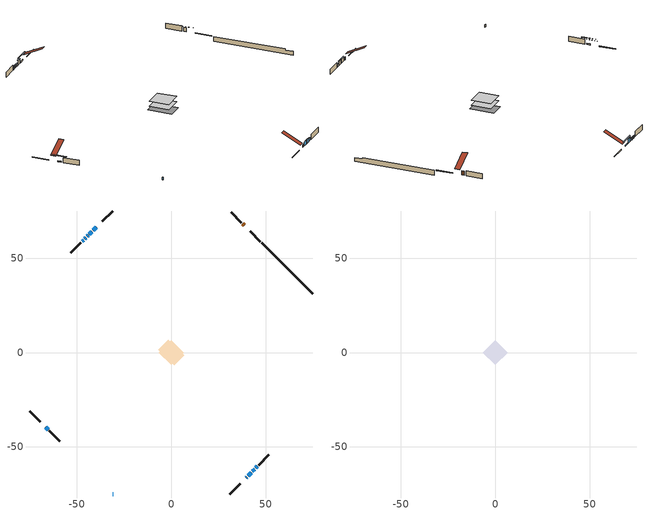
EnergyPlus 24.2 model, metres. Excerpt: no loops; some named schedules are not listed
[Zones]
conditioned space
 floor adiabatic (AdiabaticFloorConstruction): -6.59,0 0,6.59 6.59,0 0,-6.59 z0.61
 floor foundation (Slab1 construction): -6.76,1.48 -1.48,6.76 6.76,-1.48 1.48,-6.76 z-1.77
 wall outside (RimJoist1 construction): 31.05,-74.95 36.59,-69.41 / -74.95,-31.05 -69.41,-36.59 / -31.05,74.95 -36.59,69.41 / 47.27,58.73 41.73,64.27 z0.61:0.91
 wall outside (AdiabaticWallConstruction 1): 38.67,67.33 37.82,68.18 z0.61:2.64
 wall outside (AdiabaticWallConstruction): 39.64,-66.36 40.02,-65.98 / -31.05,-74.95 -30.65,-74.95 z0.61:1.83; -39.64,66.36 -41.37,64.63 / -66.36,-39.64 -65.2,-40.79 z0.61:1.12; -42.02,63.97 -43.32,62.68 z0.61:2.64; -43.97,62.02 -44.55,61.44 / -46.44,59.56 -47.16,58.84 z0.61:1.53; -45.21,60.79 -45.78,60.21 / 44.83,-61.17 45.65,-60.34 z0.61:1.63; 40.68,-65.32 42.31,-63.69 / 42.97,-63.03 44.17,-61.83 z0.61:2.36
 wall outside (Wall1 construction): 46.31,-59.69 51.77,-54.23 / -64.55,-41.45 -59.09,-46.91 / -47.81,58.18 -53.27,52.72 / 37.16,68.83 31.7,74.29 z0.61:3.05
 wall foundation (FoundationWall1 construction): 47.92,58.07,-1.77 47.92,58.07,0.61 72.25,33.75,0.61 72.25,33.75,0.07 74.95,31.05,0.07 74.95,31.05,-1.77
 window (WindowConstruction 7): 39.64,-66.36 40.02,-65.98 z0.61:1.83
 window (WindowConstruction 9): -39.64,66.36 -41.37,64.63 z0.61:1.12
 window (WindowConstruction 10): -66.36,-39.64 -65.2,-40.79 z0.61:1.12
 window (WindowConstruction 8): -31.05,-74.95 -30.66,-74.95 z0.61:1.83
 window (WindowConstruction): -42.03,63.97 -43.32,62.68 z0.61:2.64
 window (WindowConstruction 1): -43.98,62.02 -44.55,61.45 z0.61:1.52
 window (WindowConstruction 2): -45.21,60.79 -45.78,60.21 z0.61:1.62
 window (WindowConstruction 3): -46.44,59.56 -47.16,58.84 z0.61:1.52
 window (WindowConstruction 4): 40.68,-65.32 42.31,-63.69 z0.61:2.36
 window (WindowConstruction 5): 42.97,-63.03 44.17,-61.83 z0.61:2.36
 window (WindowConstruction 6): 44.83,-61.17 45.65,-60.35 z0.61:1.62
 door (Door): 38.67,67.33 37.82,68.18 z0.61:2.64
 ceiling adiabatic (AdiabaticFloorConstruction): 0,-6.59 6.59,0 0,6.59 -6.59,0 z0.61
attic - vented
 floor to conditioned space (Floor1 construction Reversed): -6.59,0 0,6.59 6.59,0 0,-6.59 z3.05
 roof outside (Roof1 construction): 38.98,-67.01,3.05 32.75,-60.78,7.46 31.01,-62.52,7.46 37.24,-68.75,3.05; -67.01,-38.98,3.05 -60.78,-32.75,7.46 -62.52,-31.01,7.46 -68.75,-37.24,3.05; -38.98,67.01,3.05 -32.75,60.78,7.46 -31.01,62.52,7.46 -37.24,68.75,3.05; 39.33,66.67,3.05 33.09,60.44,7.46 34.84,58.69,7.46 41.07,64.93,3.05
shading: -43.23,62.76 -37.78,68.22 -38.07,68.51 -43.53,63.05 z3.76; -63.34,-42.66 -68.22,-37.78 -68.51,-38.07 -63.63,-42.95 z3.76; -43.46,62.54 -41.88,64.11 -42.17,64.4 -43.75,62.83 z2.84; -44.69,61.3 -43.83,62.16 -44.12,62.45 -44.98,61.59 z1.73; -45.93,60.07 -45.07,60.93 -45.36,61.22 -46.22,60.36 z1.83; -47.3,58.7 -46.3,59.7 -46.59,59.99 -47.59,58.99 z1.73; 42.45,-63.54 40.53,-65.46 40.82,-65.75 42.74,-63.84 z2.56; 44.31,-61.69 42.82,-63.17 43.12,-63.46 44.6,-61.98 z2.56; 45.79,-60.2 44.68,-61.31 44.98,-61.6 46.08,-60.49 z1.83
[Building]
Building 1: Terrain=Suburbs
[Site:Location]
Quebec Intl AP_QC: Latitude {deg}=46.8; Longitude {deg}=-71.38; Time Zone {hr}=-5; Elevation {m}=74; Keep Site Location Information=Yes
[Site:GroundTemperature:Shallow]
0.0108218, -2.24938, -2.43038, -1.3578, 2.94801, 7.23376, 10.9493, 13.303, 13.5029, 11.5886, 7.96783, 3.81355
[Site:WaterMainsTemperature]
Calculation Method=Schedule; Temperature Schedule=mains temperature schedule
[Material] Roughness=Rough; Thermal Absorptance=0.9
Name | Thickness {m} | Conductivity {W/m-K} | Density {kg/m3} | Specific Heat {J/kg-K} | Solar Absorptance | Visible Absorptance
asphalt or fiberglass shingles | 0.00635 | 0.162714 | 1121.4 | 1465.45 | 0.4 | 0.4
ceiling loosefill ins | 0.0846667 | 0.0480833 | 16.02 | 1046.75 | 0.7 | 0.7
ceiling stud and cavity | 0.1397 | 0.0844912 | 65.682 | 1177.47 | 0.7 | 0.7
concrete 4.0 in. | 0.1016 | 1.803125 | 2242.8 | 837.4 | 0.7 | 0.7
concrete 8.0 in. | 0.2032 | 1.803125 | 2242.8 | 837.4 | 0.7 | 0.7
door material | 0.04445 | 0.0451087 | 512.64 | 1214.23 | 0.7 | 0.7
exterior vertical ins | 0.0392557 | 0.029427 | 32.04 | 1214.23 | 0.7 | 0.7
floor covering | 0.0127 | 0.0433444 | 54.468 | 1339.84 | 0.6 | 0.6
floor rigid ins; wall rigid ins | 0.512978 | 0.029427 | 32.04 | 1214.23 | 0.7 | 0.7
floor stud and cavity | 0.1397 | 1.75129 | 37.0049 | 1207.88 | 0.7 | 0.7
furniture material conditioned space 1 | 0.1524 | 0.115458 | 640.8 | 1214.23 | 0.6 | 0.6
gypsum board | 0.0127 | 0.160291 | 801 | 837.4 | 0.6 | 0.6
gypsum board 1 | 0.0127 | 0.160291 | 801 | 837.4 | 0.7 | 0.7
osb sheathing 0.5 in. | 0.0127 | 0.115458 | 512.64 | 1214.23 | 0.7 | 0.7
osb sheathing 0.75 in. | 0.01905 | 0.115458 | 512.64 | 1214.23 | 0.7 | 0.7
osb sheathing 2.0 in. | 0.0508 | 0.115458 | 512.64 | 1214.23 | 0.7 | 0.7
rim joist stud and cavity | 0.0508 | 0.0373908 | 125.044 | 1163.47 | 0.6 | 0.6
wall stud and cavity | 0.1397 | 0.0746362 | 139.0536 | 1170.24 | 0.7 | 0.7
wall stud and cavity 1 | 0.0889 | 0.380278 | 52.3479 | 1209.89 | 0.7 | 0.7
wall stud and cavity 2 | 0.0889 | 0.391764 | 83.0341 | 1211.67 | 0.7 | 0.7
wood siding | 0.0254 | 0.102417 | 544.68 | 1172.36 | 0.4 | 0.4
wood siding 1; wood siding 2; wood siding 3 | 0.0254 | 0.102417 | 544.68 | 1172.36 | 0.7 | 0.7
[WindowMaterial:SimpleGlazingSystem]
Name | U-Factor {W/m2-K} | Solar Heat Gain Coefficient
WindowMaterial | 2.82821 | 0.59
WindowMaterial 1 | 2.77484 | 0.54
WindowMaterial 2 | 2.77711 | 0.55
WindowMaterial 3 | 2.779381 | 0.56
WindowMaterial 4 | 2.79528 | 0.66
WindowMaterial 5 | 2.79301 | 0.65
WindowMaterial 6 | 2.78222 | 0.58
WindowMaterial 7 | 2.98152 | 0.61
WindowMaterial 8 | 2.992306 | 0.59
WindowMaterial 9 | 2.75383 | 0.42
[Construction]
AdiabaticFloorConstruction: floor stud and cavity, floor rigid ins, osb sheathing 0.75 in., floor covering
AdiabaticWallConstruction: wood siding 2, wall rigid ins, wall stud and cavity 1, gypsum board
AdiabaticWallConstruction 1: wood siding 3, wall rigid ins, wall stud and cavity 1, gypsum board
Door: door material
Floor1 construction Reversed: gypsum board, ceiling stud and cavity, ceiling loosefill ins
FoundationWall1 construction: concrete 8.0 in., gypsum board 1
furniture construction conditioned space 1: furniture material conditioned space 1
PartitionWallConstruction: gypsum board, wall stud and cavity 2, gypsum board
RimJoist1 construction: wood siding 1, osb sheathing 2.0 in., rim joist stud and cavity
Roof1 construction: asphalt or fiberglass shingles
Slab1 construction: concrete 4.0 in.
Wall1 construction: wood siding, osb sheathing 0.5 in., wall stud and cavity, gypsum board
WindowConstruction: WindowMaterial
WindowConstruction 1: WindowMaterial 1
WindowConstruction 10; WindowConstruction 9: WindowMaterial 9
WindowConstruction 2: WindowMaterial 2
WindowConstruction 3: WindowMaterial 3
WindowConstruction 4: WindowMaterial 4
WindowConstruction 5: WindowMaterial 5
WindowConstruction 6: WindowMaterial 6
WindowConstruction 7: WindowMaterial 7
WindowConstruction 8: WindowMaterial 8
[Zone] Multiplier=1; Part of Total Floor Area=Yes
Name | Volume {m3}
attic - vented | 60.3384
conditioned space | 436.4
[Space]
Name | Zone | Volume {m3}
attic - vented 1 | attic - vented | 60.3384
conditioned space 1 | conditioned space | 436.4
[ZoneInfiltration:EffectiveLeakageArea]
infil attic - vented 1: Zone or Space=attic - vented 1; Schedule=Always On Discrete; Effective Air Leakage Area {cm2}=3207.14; Stack Coefficient=0.000306461; Wind Coefficient=1.18279e-05
[ZoneMixing]
whole house fan mix: Zone or Space=attic - vented; Schedule=Always On Continuous; Design Flow Rate Calculation Method=Flow/Zone; Design Flow Rate {m3/s}=0; Source Zone or Space=conditioned space
[SurfaceProperty:ExposedFoundationPerimeter]
Slab1: Exposed Perimeter Calculation Method=TotalExposedPerimeter; Total Exposed Perimeter {m}=38.223
[InternalMass] Zone or ZoneList=conditioned space; Space or SpaceList=conditioned space 1
Name | Construction | Surface Area {m2}
furniture mass conditioned space 1 | furniture construction conditioned space 1 | 69.5399
partition wall mass | PartitionWallConstruction | 173.85
[Lights]
interior lighting: Zone or ZoneList or Space or SpaceList=conditioned space 1; Schedule=interior lighting schedule; Design Level Calculation Method=LightingLevel; Lighting Level {W}=343.2; Return Air Fraction=0; Fraction Radiant=0.6; Fraction Visible=0.2; Fraction Replaceable=1
[People]
occupants: Zone or ZoneList or Space or SpaceList=conditioned space 1; Number of People Schedule=occupants schedule; Number of People Calculation Method=People; Number of People=3; Fraction Radiant=0.314171; Sensible Heat Fraction=0.56303; Activity Level Schedule=occupants activity schedule; Carbon Dioxide Generation Rate {m3/s-W}=0; Enable ASHRAE 55 Comfort Warnings=No; Mean Radiant Temperature Calculation Type=EnclosureAveraged
[ElectricEquipment] Zone or ZoneList or Space or SpaceList=conditioned space 1; Design Level Calculation Method=EquipmentLevel
Name | Schedule | Design Level {W} | Fraction Latent | Fraction Radiant | Fraction Lost
clothes dryer | clothes dryer schedule | 140.772 | 0.015 | 0.081 | 0.85
clothes washer | clothes washer schedule | 32.1985 | 0.03 | 0.162 | 0.7
cooking range | cooking range schedule | 215.147 | 0.08 | 0.432 | 0.2
dishwasher | dishwasher schedule | 66.8632 | 0.3 | 0.18 | 0.4
fridge | fridge schedule | 72.9452 | 0 | 0.6 | 0
mech vent bath fan 0 | mech vent bath fan 0 schedule | 50.2 | 0 | 0 | 1
mech vent house fan | mech vent house fan schedule | 14.1667 | 0 | 0 | 1
mech vent house fan cfis | mech vent house fan cfis schedule | 0 | 0 | 0 | 0
mech vent range fan 0 | mech vent range fan 0 schedule | 57 | 0 | 0 | 1
misc plug loads | misc plug loads schedule | 494.7 | 0.045 | 0.513 | 0.1
whole house fan | Always On Discrete | 0 | 0 | 0 | 1
[OtherEquipment] Zone or ZoneList or Space or SpaceList=conditioned space 1; Design Level Calculation Method=EquipmentLevel
Name | Fuel Type | Schedule | Design Level {W} | Fraction Latent | Fraction Radiant | Fraction Lost
clothes dryer 1 | Electricity | clothes dryer schedule | 0 | 0.015 | 0.081 | 0.85
cooking range 1 | Electricity | cooking range schedule | 0 | 0.08 | 0.432 | 0.2
general water use latent | None | general water use schedule | 62.594 | 1 | 0 | 0
general water use sensible | None | general water use schedule | -61.6891 | 0 | 0.6 | 0
mech vent house fan latent load | None | Always On Discrete | 0 | 1 | 0 | 0
mech vent house fan sensible load | None | Always On Discrete | 0 | 0 | 0 | 0
water heater energy adjustment1 | Electricity | Always On Discrete | 0.01 | 0 | 0 | 1
[ZoneInfiltration:DesignFlowRate] Zone or ZoneList or Space or SpaceList=conditioned space 1; Schedule=Always On Discrete; Design Flow Rate Calculation Method=Flow/Zone; Design Flow Rate {m3/s}=0
infil flow; natural vent flow; whole house fan flow
[AvailabilityManager:Scheduled]
furnace airloop Availability Manager: Schedule=Always On Discrete
[Foundation:Kiva]
Foundation Kiva 1: Initial Indoor Air Temperature {C}=18; Wall Height Above Grade {m}=0.609996; Wall Depth Below Slab {m}=0.2032; Custom Block Material Name 1=exterior vertical ins; Custom Block Depth 1 {m}=2.38; Custom Block X Position 1 {m}=0.2159; Custom Block Z Position 1 {m}=0
[Foundation:Kiva:Settings]
Soil Conductivity {W/m-K}=0.849921; Soil Density {kg/m3}=1842.3; Soil Specific Heat {J/kg-K}=418.7; Ground Solar Absorptivity=0.9; Ground Thermal Absorptivity=0.9; Ground Surface Roughness {m}=0.03; Far-Field Width {m}=40; Deep-Ground Boundary Condition=ZeroFlux; Deep-Ground Depth {m}=40; Minimum Cell Dimension {m}=0.2; Maximum Cell Growth Coefficient=3; Simulation Timestep=Timestep
[Exterior:Lights]
exterior lighting: Schedule=exterior lighting schedule; Design Level {W}=75.6
[EnergyManagementSystem:GlobalVariable]
furnace_airloop_Fan_RTF
infil_program_Qfan
infil_program_Qinf
natural_vent_program_Qnv
natural_vent_program_Qwhf
[EnergyManagementSystem:Sensor]
Name | Output:Variable or Output:Meter Index Key | Output:Variable or Output:Meter
airflow_gain | infil flow | Infiltration Sensible Heat Gain Energy
airflow_gain_1 | natural vent flow | Infiltration Sensible Heat Gain Energy
airflow_gain_2 | whole house fan flow | Infiltration Sensible Heat Gain Energy
airflow_loss | infil flow | Infiltration Sensible Heat Loss Energy
airflow_loss_1 | natural vent flow | Infiltration Sensible Heat Loss Energy
airflow_loss_2 | whole house fan flow | Infiltration Sensible Heat Loss Energy
clg_load_cond |  | Cooling:EnergyTransfer:Zone:CONDITIONED SPACE
clg_sp_s; clg_sp_s_1 | cooling setpoint | Schedule Value
clothes_dryer_exhaust_0_sch_s | clothes dryer exhaust 0 schedule | Schedule Value
cool_season | cooling season schedule | Schedule Value
htg_load_cond |  | Heating:EnergyTransfer:Zone:CONDITIONED SPACE
htg_sp_s; htg_sp_s_1 | heating setpoint | Schedule Value
ig_ee_conv | clothes dryer | Electric Equipment Convective Heating Energy
ig_ee_conv_2 | cooking range | Electric Equipment Convective Heating Energy
ig_ee_conv_4 | fridge | Electric Equipment Convective Heating Energy
ig_ee_conv_5 | misc plug loads | Electric Equipment Convective Heating Energy
ig_ee_conv_6 | whole house fan | Electric Equipment Convective Heating Energy
ig_ee_rad | clothes dryer | Electric Equipment Radiant Heating Energy
ig_ee_rad_2 | cooking range | Electric Equipment Radiant Heating Energy
ig_ee_rad_4 | fridge | Electric Equipment Radiant Heating Energy
ig_ee_rad_5 | misc plug loads | Electric Equipment Radiant Heating Energy
ig_ee_rad_6 | whole house fan | Electric Equipment Radiant Heating Energy
ig_lgt_conv | interior lighting | Lights Convective Heating Energy
ig_lgt_rad | interior lighting | Lights Radiant Heating Energy
ig_lgt_vis | interior lighting | Lights Visible Radiation Heating Energy
ig_oe_conv | clothes dryer 1 | Other Equipment Convective Heating Energy
ig_oe_conv_1 | cooking range 1 | Other Equipment Convective Heating Energy
ig_oe_conv_2 | general water use latent | Other Equipment Convective Heating Energy
ig_oe_conv_3 | general water use sensible | Other Equipment Convective Heating Energy
ig_oe_conv_4 | water heater energy adjustment1 | Other Equipment Convective Heating Energy
ig_oe_rad | clothes dryer 1 | Other Equipment Radiant Heating Energy
ig_oe_rad_1 | cooking range 1 | Other Equipment Radiant Heating Energy
ig_oe_rad_2 | general water use latent | Other Equipment Radiant Heating Energy
ig_oe_rad_3 | general water use sensible | Other Equipment Radiant Heating Energy
ig_oe_rad_4 | water heater energy adjustment1 | Other Equipment Radiant Heating Energy
ig_ppl_conv | occupants | People Convective Heating Energy
ig_ppl_rad | occupants | People Radiant Heating Energy
im_conv | furniture mass conditioned space 1 | Surface Inside Face Convection Heat Gain Energy
im_conv_1 | partition wall mass | Surface Inside Face Convection Heat Gain Energy
im_ig | furniture mass conditioned space 1 | Surface Inside Face Internal Gains Radiation Heat Gain Energy
im_ig_1 | partition wall mass | Surface Inside Face Internal Gains Radiation Heat Gain Energy
im_lgt | furniture mass conditioned space 1 | Surface Inside Face Lights Radiation Heat Gain Energy
im_lgt_1 | partition wall mass | Surface Inside Face Lights Radiation Heat Gain Energy
im_sol | furniture mass conditioned space 1 | Surface Inside Face Solar Radiation Heat Gain Energy
im_sol_1 | partition wall mass | Surface Inside Face Solar Radiation Heat Gain Energy
im_surf | furniture mass conditioned space 1 | Surface Inside Face Net Surface Thermal Radiation Heat Gain Energy
im_surf_1 | partition wall mass | Surface Inside Face Net Surface Thermal Radiation Heat Gain Energy
mech_vent_bath_fan_0_sch_s | mech vent bath fan 0 schedule | Schedule Value
mech_vent_range_fan_0_sch_s | mech vent range fan 0 schedule | Schedule Value
mv_conv | mech vent bath fan 0 | Electric Equipment Convective Heating Energy
mv_conv_1 | mech vent house fan | Electric Equipment Convective Heating Energy
mv_conv_2 | mech vent house fan cfis | Electric Equipment Convective Heating Energy
mv_conv_3 | mech vent range fan 0 | Electric Equipment Convective Heating Energy
mv_conv_4 | mech vent house fan latent load | Other Equipment Convective Heating Energy
mv_conv_5 | mech vent house fan sensible load | Other Equipment Convective Heating Energy
mv_rad | mech vent bath fan 0 | Electric Equipment Radiant Heating Energy
mv_rad_1 | mech vent house fan | Electric Equipment Radiant Heating Energy
mv_rad_2 | mech vent house fan cfis | Electric Equipment Radiant Heating Energy
mv_rad_3 | mech vent range fan 0 | Electric Equipment Radiant Heating Energy
mv_rad_4 | mech vent house fan latent load | Other Equipment Radiant Heating Energy
mv_rad_5 | mech vent house fan sensible load | Other Equipment Radiant Heating Energy
natural_vent_s | natural vent schedule | Schedule Value
out_pb_s |  | Site Outdoor Air Barometric Pressure
out_wt_s |  | Site Outdoor Air Humidity Ratio
site_vw_s |  | Site Wind Speed
ss_back_out | Window1 | Surface Window Shortwave from Zone Back Out Window Heat Transfer Rate
ss_back_out_1 | Window10 | Surface Window Shortwave from Zone Back Out Window Heat Transfer Rate
ss_back_out_10 | Window9 | Surface Window Shortwave from Zone Back Out Window Heat Transfer Rate
ss_back_out_2 | Window13 | Surface Window Shortwave from Zone Back Out Window Heat Transfer Rate
ss_back_out_3 | Window2 | Surface Window Shortwave from Zone Back Out Window Heat Transfer Rate
ss_back_out_4 | Window3 | Surface Window Shortwave from Zone Back Out Window Heat Transfer Rate
ss_back_out_5 | Window4 | Surface Window Shortwave from Zone Back Out Window Heat Transfer Rate
ss_back_out_6 | Window5 | Surface Window Shortwave from Zone Back Out Window Heat Transfer Rate
ss_back_out_7 | Window6 | Surface Window Shortwave from Zone Back Out Window Heat Transfer Rate
ss_back_out_8 | Window7 | Surface Window Shortwave from Zone Back Out Window Heat Transfer Rate
ss_back_out_9 | Window8 | Surface Window Shortwave from Zone Back Out Window Heat Transfer Rate
ss_conv | Door1 | Surface Inside Face Convection Heat Gain Energy
ss_conv_1 | Window1 | Surface Inside Face Convection Heat Gain Energy
ss_conv_10 | Window8 | Surface Inside Face Convection Heat Gain Energy
ss_conv_11 | Window9 | Surface Inside Face Convection Heat Gain Energy
ss_conv_2 | Window10 | Surface Inside Face Convection Heat Gain Energy
ss_conv_3 | Window13 | Surface Inside Face Convection Heat Gain Energy
ss_conv_4 | Window2 | Surface Inside Face Convection Heat Gain Energy
ss_conv_5 | Window3 | Surface Inside Face Convection Heat Gain Energy
ss_conv_6 | Window4 | Surface Inside Face Convection Heat Gain Energy
ss_conv_7 | Window5 | Surface Inside Face Convection Heat Gain Energy
ss_conv_8 | Window6 | Surface Inside Face Convection Heat Gain Energy
ss_conv_9 | Window7 | Surface Inside Face Convection Heat Gain Energy
ss_ig | Door1 | Surface Inside Face Internal Gains Radiation Heat Gain Energy
ss_ig_1 | Window1 | Surface Inside Face Internal Gains Radiation Heat Gain Energy
ss_ig_10 | Window8 | Surface Inside Face Internal Gains Radiation Heat Gain Energy
ss_ig_11 | Window9 | Surface Inside Face Internal Gains Radiation Heat Gain Energy
ss_ig_2 | Window10 | Surface Inside Face Internal Gains Radiation Heat Gain Energy
ss_ig_3 | Window13 | Surface Inside Face Internal Gains Radiation Heat Gain Energy
ss_ig_4 | Window2 | Surface Inside Face Internal Gains Radiation Heat Gain Energy
ss_ig_5 | Window3 | Surface Inside Face Internal Gains Radiation Heat Gain Energy
ss_ig_6 | Window4 | Surface Inside Face Internal Gains Radiation Heat Gain Energy
ss_ig_7 | Window5 | Surface Inside Face Internal Gains Radiation Heat Gain Energy
ss_ig_8 | Window6 | Surface Inside Face Internal Gains Radiation Heat Gain Energy
ss_ig_9 | Window7 | Surface Inside Face Internal Gains Radiation Heat Gain Energy
ss_lgt | Door1 | Surface Inside Face Lights Radiation Heat Gain Energy
ss_sol | Door1 | Surface Inside Face Solar Radiation Heat Gain Energy
ss_surf | Door1 | Surface Inside Face Net Surface Thermal Radiation Heat Gain Energy
ss_surf_1 | Window1 | Surface Inside Face Net Surface Thermal Radiation Heat Gain Energy
ss_surf_10 | Window8 | Surface Inside Face Net Surface Thermal Radiation Heat Gain Energy
ss_surf_11 | Window9 | Surface Inside Face Net Surface Thermal Radiation Heat Gain Energy
ss_surf_2 | Window10 | Surface Inside Face Net Surface Thermal Radiation Heat Gain Energy
ss_surf_3 | Window13 | Surface Inside Face Net Surface Thermal Radiation Heat Gain Energy
ss_surf_4 | Window2 | Surface Inside Face Net Surface Thermal Radiation Heat Gain Energy
ss_surf_5 | Window3 | Surface Inside Face Net Surface Thermal Radiation Heat Gain Energy
ss_surf_6 | Window4 | Surface Inside Face Net Surface Thermal Radiation Heat Gain Energy
ss_surf_7 | Window5 | Surface Inside Face Net Surface Thermal Radiation Heat Gain Energy
ss_surf_8 | Window6 | Surface Inside Face Net Surface Thermal Radiation Heat Gain Energy
ss_surf_9 | Window7 | Surface Inside Face Net Surface Thermal Radiation Heat Gain Energy
ss_trans_in | Window1 | Surface Window Transmitted Solar Radiation Rate
ss_trans_in_1 | Window10 | Surface Window Transmitted Solar Radiation Rate
ss_trans_in_10 | Window9 | Surface Window Transmitted Solar Radiation Rate
ss_trans_in_2 | Window13 | Surface Window Transmitted Solar Radiation Rate
ss_trans_in_3 | Window2 | Surface Window Transmitted Solar Radiation Rate
ss_trans_in_4 | Window3 | Surface Window Transmitted Solar Radiation Rate
ss_trans_in_5 | Window4 | Surface Window Transmitted Solar Radiation Rate
ss_trans_in_6 | Window5 | Surface Window Transmitted Solar Radiation Rate
ss_trans_in_7 | Window6 | Surface Window Transmitted Solar Radiation Rate
ss_trans_in_8 | Window7 | Surface Window Transmitted Solar Radiation Rate
ss_trans_in_9 | Window8 | Surface Window Transmitted Solar Radiation Rate
ss_trans_out | Window1 | Surface Inside Face Initial Transmitted Diffuse Transmitted Out Window Solar Radiation Rate
ss_trans_out_1 | Window10 | Surface Inside Face Initial Transmitted Diffuse Transmitted Out Window Solar Radiation Rate
ss_trans_out_10 | Window9 | Surface Inside Face Initial Transmitted Diffuse Transmitted Out Window Solar Radiation Rate
ss_trans_out_2 | Window13 | Surface Inside Face Initial Transmitted Diffuse Transmitted Out Window Solar Radiation Rate
ss_trans_out_3 | Window2 | Surface Inside Face Initial Transmitted Diffuse Transmitted Out Window Solar Radiation Rate
ss_trans_out_4 | Window3 | Surface Inside Face Initial Transmitted Diffuse Transmitted Out Window Solar Radiation Rate
ss_trans_out_5 | Window4 | Surface Inside Face Initial Transmitted Diffuse Transmitted Out Window Solar Radiation Rate
ss_trans_out_6 | Window5 | Surface Inside Face Initial Transmitted Diffuse Transmitted Out Window Solar Radiation Rate
ss_trans_out_7 | Window6 | Surface Inside Face Initial Transmitted Diffuse Transmitted Out Window Solar Radiation Rate
ss_trans_out_8 | Window7 | Surface Inside Face Initial Transmitted Diffuse Transmitted Out Window Solar Radiation Rate
ss_trans_out_9 | Window8 | Surface Inside Face Initial Transmitted Diffuse Transmitted Out Window Solar Radiation Rate
s_conv | Floor1 | Surface Inside Face Convection Heat Gain Energy
s_conv_1 | FoundationWall1 | Surface Inside Face Convection Heat Gain Energy
s_conv_10 | Wall1:225 | Surface Inside Face Convection Heat Gain Energy
s_conv_11 | Wall1:315 | Surface Inside Face Convection Heat Gain Energy
s_conv_12 | Wall1:45 | Surface Inside Face Convection Heat Gain Energy
s_conv_2 | inferred conditioned ceiling | Surface Inside Face Convection Heat Gain Energy
s_conv_3 | inferred conditioned floor | Surface Inside Face Convection Heat Gain Energy
s_conv_4 | RimJoist1:135 | Surface Inside Face Convection Heat Gain Energy
s_conv_5 | RimJoist1:225 | Surface Inside Face Convection Heat Gain Energy
s_conv_6 | RimJoist1:315 | Surface Inside Face Convection Heat Gain Energy
s_conv_7 | RimJoist1:45 | Surface Inside Face Convection Heat Gain Energy
s_conv_8 | Slab1 | Surface Inside Face Convection Heat Gain Energy
s_conv_9 | Wall1:135 | Surface Inside Face Convection Heat Gain Energy
s_ig | Floor1 | Surface Inside Face Internal Gains Radiation Heat Gain Energy
s_ig_1 | FoundationWall1 | Surface Inside Face Internal Gains Radiation Heat Gain Energy
s_ig_10 | Wall1:225 | Surface Inside Face Internal Gains Radiation Heat Gain Energy
s_ig_11 | Wall1:315 | Surface Inside Face Internal Gains Radiation Heat Gain Energy
s_ig_12 | Wall1:45 | Surface Inside Face Internal Gains Radiation Heat Gain Energy
s_ig_2 | inferred conditioned ceiling | Surface Inside Face Internal Gains Radiation Heat Gain Energy
s_ig_3 | inferred conditioned floor | Surface Inside Face Internal Gains Radiation Heat Gain Energy
s_ig_4 | RimJoist1:135 | Surface Inside Face Internal Gains Radiation Heat Gain Energy
s_ig_5 | RimJoist1:225 | Surface Inside Face Internal Gains Radiation Heat Gain Energy
s_ig_6 | RimJoist1:315 | Surface Inside Face Internal Gains Radiation Heat Gain Energy
s_ig_7 | RimJoist1:45 | Surface Inside Face Internal Gains Radiation Heat Gain Energy
s_ig_8 | Slab1 | Surface Inside Face Internal Gains Radiation Heat Gain Energy
s_ig_9 | Wall1:135 | Surface Inside Face Internal Gains Radiation Heat Gain Energy
s_lgt | Floor1 | Surface Inside Face Lights Radiation Heat Gain Energy
s_lgt_1 | FoundationWall1 | Surface Inside Face Lights Radiation Heat Gain Energy
s_lgt_10 | Wall1:225 | Surface Inside Face Lights Radiation Heat Gain Energy
s_lgt_11 | Wall1:315 | Surface Inside Face Lights Radiation Heat Gain Energy
s_lgt_12 | Wall1:45 | Surface Inside Face Lights Radiation Heat Gain Energy
s_lgt_2 | inferred conditioned ceiling | Surface Inside Face Lights Radiation Heat Gain Energy
s_lgt_3 | inferred conditioned floor | Surface Inside Face Lights Radiation Heat Gain Energy
s_lgt_4 | RimJoist1:135 | Surface Inside Face Lights Radiation Heat Gain Energy
s_lgt_5 | RimJoist1:225 | Surface Inside Face Lights Radiation Heat Gain Energy
